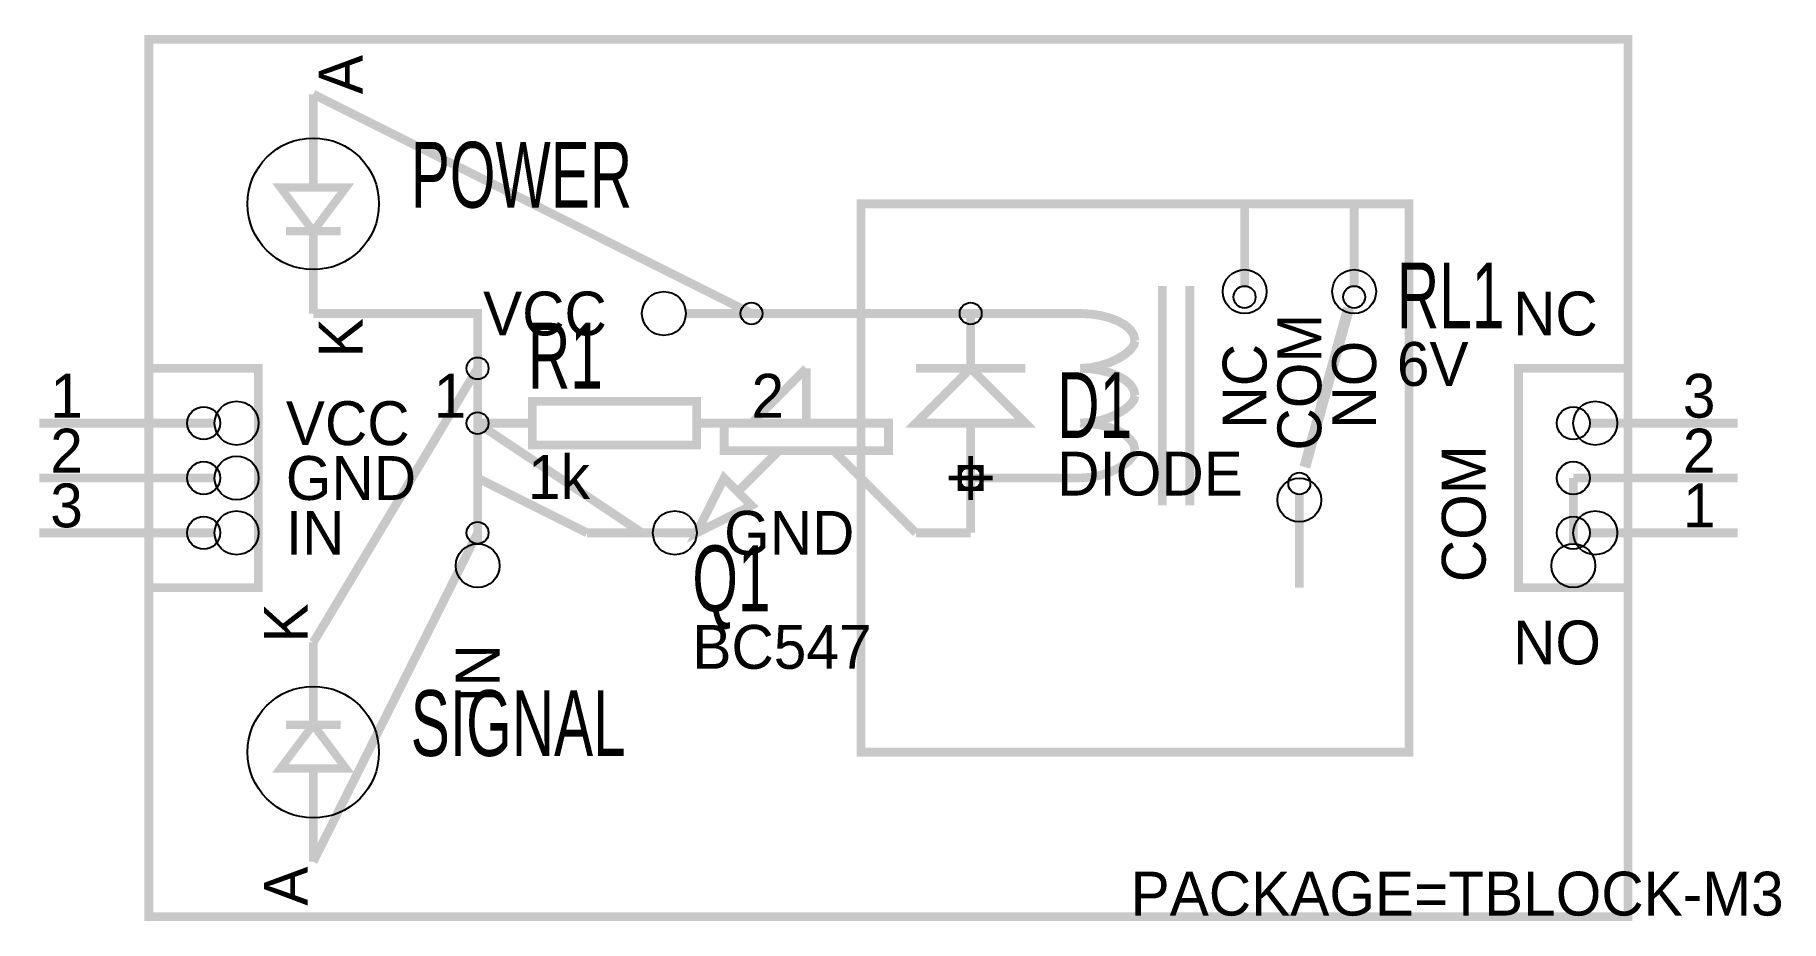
# Model space of a CAD drawing. Header units: inches. Extents: x -4.51 to -1.32, y -1.11 to 0.51.
import ezdxf

# ---------------------------------------------------------------- set-up
doc = ezdxf.new("R2010")
doc.units = ezdxf.units.IN
doc.header["$MEASUREMENT"] = 0
doc.layers.get('0').update_dxf_attribs({"linetype": 'CONTINUOUS'})
for name, color, linetype in [('1', 1, 'CONTINUOUS'), ('2', 2, 'CONTINUOUS'), ('3', 3, 'CONTINUOUS'), ('4', 4, 'CONTINUOUS')]:
    doc.layers.add(name, color=color, linetype=linetype)

msp = doc.modelspace()

# ---------------------------------------------------------------- linework, layer by layer
at = {"layer": '1', "const_width": 0.016}
for points in [[(-3.2, 0), (-4, 0.4), (-4, 0.4)], [(-3, -0.8), (-2, -0.8), (-2, 0.2), (-3, 0.2), (-3, -0.8)], [(-2.3, 0.2), (-2.3, 0.2)], [(-2.3, 0.08), (-2.3, 0.2)], [(-2.1, 0.2), (-2.1, 0.2)], [(-2.1, 0.08), (-2.1, 0.2)], [(-3.7, -0.1), (-3.7, 0), (-4, 0)], [(-3.32, 0), (-3.2, 0)], [(-2.8, 0), (-3.2, 0), (-3.2, 0)], [(-2.8, 0), (-2.8, 0)], [(-2.7, 0), (-2.8, 0)], [(-3.7, -0.1), (-4, -0.6)], [(-3.7, -0.2), (-3.7, -0.1), (-3.7, -0.1)], [(-3.7, -0.2), (-3.7, -0.1), (-3.7, -0.1), (-3.7, -0.1)], [(-3.1, -0.1), (-3.2, -0.2)], [(-4.3, -0.2), (-4.5, -0.2)], [(-4.18, -0.2), (-4.3, -0.2)], [(-3.7, -0.2), (-3.7, -0.4)], [(-3.5, -0.4), (-3.5, -0.4), (-3.7, -0.3), (-3.7, -0.2)], [(-3.4, -0.4), (-3.7, -0.2)], [(-1.62, -0.2), (-1.5, -0.2)], [(-1.5, -0.2), (-1.4, -0.2)], [(-4.3, -0.3), (-4.5, -0.3)], [(-4.18, -0.3), (-4.3, -0.3)], [(-3.7, -0.3), (-3.7, -0.4)], [(-3.7, -0.42), (-3.7, -0.3)], [(-2.7, -0.3), (-2.8, -0.3), (-2.8, -0.3)], [(-2.8, -0.4), (-2.8, -0.3)], [(-1.7, -0.3), (-1.4, -0.3)], [(-1.7, -0.42), (-1.7, -0.3)], [(-2.2, -0.38), (-2.2, -0.5)], [(-4.3, -0.4), (-4.5, -0.4)], [(-4.18, -0.4), (-4.3, -0.4)], [(-3.7, -0.4), (-4, -1), (-4, -1)], [(-3.38, -0.4), (-3.5, -0.4)], [(-1.62, -0.4), (-1.5, -0.4)], [(-1.5, -0.4), (-1.4, -0.4)], [(-2.2, -0.5), (-2.2, -0.5)]]:
    msp.add_lwpolyline(points, dxfattribs=at)
at = {"layer": '1'}
for centre, radius in [((-2.3, 0.04), 0.04), ((-2.1, 0.04), 0.04), ((-3.36, 0), 0.04), ((-3.2, 0), 0.02), ((-2.8, 0), 0.02), ((-3.7, -0.1), 0.02), ((-3.7, -0.1), 0.02), ((-4.14, -0.2), 0.04), ((-3.7, -0.2), 0.02), ((-1.66, -0.2), 0.04), ((-4.14, -0.3), 0.04), ((-2.8, -0.3), 0.02), ((-2.2, -0.34), 0.04), ((-4.14, -0.4), 0.04), ((-3.7, -0.4), 0.02), ((-3.34, -0.4), 0.04), ((-1.66, -0.4), 0.04), ((-3.7, -0.46), 0.04), ((-1.7, -0.46), 0.04)]:
    msp.add_circle(centre, radius, dxfattribs=at)
at = {"layer": '2'}
for points, const_width in [([(-4.3, -1.1), (-1.6, -1.1), (-1.6, 0.5), (-4.3, 0.5), (-4.3, -1.1)], 0.016), ([(-4, 0.4), (-4, 0.3)], 0.016), ([(-4, 0.3), (-4, 0.23)], 0.016), ([(-4, 0.15), (-4.06, 0.23), (-3.94, 0.23), (-4, 0.15)], 0.015), ([(-2.3, 0.2), (-2.3, 0.1)], 0.016), ([(-2.1, 0.2), (-2.1, 0.1)], 0.016), ([(-3.95, 0.15), (-4.05, 0.15)], 0.015), ([(-4, 0.15), (-4, 0.1)], 0.016), ([(-4, 0), (-4, 0.1)], 0.016), ([(-2.3, 0.05), (-2.3, 0.1)], 0.016), ([(-2.1, 0.05), (-2.1, 0.1)], 0.016), ([(-2.45, 0.05), (-2.45, -0.35)], 0.016), ([(-2.4, 0.05), (-2.4, -0.35)], 0.016), ([(-2.8, 0), (-2.8, -0.1)], 0.016), ([(-2.7, 0), (-2.6, 0)], 0.016), ([(-2.5, -0.05), (-2.502246, -0.039238), (-2.508594, -0.029531), (-2.518457, -0.020996), (-2.53125, -0.01375), (-2.546387, -0.00791), (-2.563281, -0.003594), (-2.581348, -0.000918), (-2.6, 0)], 0.016), ([(-2.5, -0.05), (-2.502246, -0.057891), (-2.508594, -0.06625), (-2.518457, -0.074609), (-2.53125, -0.0825), (-2.546387, -0.089453), (-2.563281, -0.095), (-2.581348, -0.098672), (-2.6, -0.1)], 0.016), ([(-4.3, -0.5), (-4.1, -0.5), (-4.1, -0.1), (-4.3, -0.1), (-4.3, -0.5)], 0.016), ([(-3.1, -0.1), (-3.1, -0.2)], 0.016), ([(-2.9, -0.2), (-2.7, -0.2), (-2.8, -0.1), (-2.9, -0.2)], 0.016), ([(-2.9, -0.1), (-2.7, -0.1)], 0.016), ([(-2.5, -0.15), (-2.502246, -0.139238), (-2.508594, -0.129531), (-2.518457, -0.120996), (-2.53125, -0.11375), (-2.546387, -0.10791), (-2.563281, -0.103594), (-2.581348, -0.100918), (-2.6, -0.1)], 0.016), ([(-1.8, -0.5), (-1.6, -0.5), (-1.6, -0.1), (-1.8, -0.1), (-1.8, -0.5)], 0.016), ([(-3.6, -0.24), (-3.3, -0.24), (-3.3, -0.16), (-3.6, -0.16), (-3.6, -0.24)], 0.016), ([(-2.5, -0.15), (-2.502246, -0.157891), (-2.508594, -0.16625), (-2.518457, -0.174609), (-2.53125, -0.1825), (-2.546387, -0.189453), (-2.563281, -0.195), (-2.581348, -0.198672), (-2.6, -0.2)], 0.016), ([(-4.5, -0.2), (-4.3, -0.2)], 0.016), ([(-4.23, -0.2), (-4.3, -0.2)], 0.016), ([(-3.7, -0.2), (-3.6, -0.2)], 0.016), ([(-3.2, -0.2), (-3.3, -0.2)], 0.016), ([(-3.25, -0.25), (-2.95, -0.25), (-2.95, -0.2), (-3.25, -0.2), (-3.25, -0.25)], 0.016), ([(-2.8, -0.3), (-2.8, -0.2)], 0.016), ([(-2.5, -0.25), (-2.502246, -0.239238), (-2.508594, -0.229531), (-2.518457, -0.220996), (-2.53125, -0.21375), (-2.546387, -0.20791), (-2.563281, -0.203594), (-2.581348, -0.200918), (-2.6, -0.2)], 0.016), ([(-1.67, -0.2), (-1.6, -0.2)], 0.016), ([(-1.4, -0.2), (-1.6, -0.2)], 0.016), ([(-3.15, -0.25), (-3.22, -0.32)], 0.016), ([(-3.05, -0.25), (-2.9, -0.4)], 0.016), ([(-2.5, -0.25), (-2.502246, -0.257891), (-2.508594, -0.26625), (-2.518457, -0.274609), (-2.53125, -0.2825), (-2.546387, -0.289453), (-2.563281, -0.295), (-2.581348, -0.298672), (-2.6, -0.3)], 0.016), ([(-3.3, -0.4), (-3.25, -0.3), (-3.2, -0.35), (-3.3, -0.4)], 0.016), ([(-4.5, -0.3), (-4.3, -0.3)], 0.016), ([(-4.23, -0.3), (-4.3, -0.3)], 0.016), ([(-2.7, -0.3), (-2.6, -0.3)], 0.016), ([(-1.67, -0.3), (-1.6, -0.3)], 0.016), ([(-1.4, -0.3), (-1.6, -0.3)], 0.016), ([(-2.2, -0.4), (-2.2, -0.33)], 0.016), ([(-4.5, -0.4), (-4.3, -0.4)], 0.016), ([(-4.23, -0.4), (-4.3, -0.4)], 0.016), ([(-3.4, -0.4), (-3.3, -0.4)], 0.016), ([(-2.8, -0.4), (-2.9, -0.4)], 0.016), ([(-2.2, -0.5), (-2.2, -0.4)], 0.016), ([(-1.67, -0.4), (-1.6, -0.4)], 0.016), ([(-1.4, -0.4), (-1.6, -0.4)], 0.016), ([(-4, -0.6), (-4, -0.7)], 0.016), ([(-4, -0.75), (-4, -0.7)], 0.016), ([(-4, -0.75), (-3.94, -0.83), (-4.06, -0.83), (-4, -0.75)], 0.015), ([(-4.05, -0.75), (-3.95, -0.75)], 0.015), ([(-4, -0.9), (-4, -0.83)], 0.016), ([(-4, -1), (-4, -0.9)], 0.016)]:
    msp.add_lwpolyline(points, dxfattribs=dict(at, const_width=const_width))
for centre, radius in [((-4, 0.2), 0.12), ((-2.3, 0.03), 0.02), ((-2.1, 0.03), 0.02), ((-4.2, -0.2), 0.03), ((-1.7, -0.2), 0.03), ((-4.2, -0.3), 0.03), ((-1.7, -0.3), 0.03), ((-2.2, -0.31), 0.02), ((-4.2, -0.4), 0.03), ((-1.7, -0.4), 0.03), ((-4, -0.8), 0.12)]:
    msp.add_circle(centre, radius, dxfattribs=at)
at = {"layer": '3', "const_width": 0.008}
for points in [[(-2.82, -0.32), (-2.78, -0.32), (-2.78, -0.28), (-2.82, -0.28), (-2.82, -0.32)], [(-2.8, -0.26), (-2.8, -0.34)], [(-2.84, -0.3), (-2.76, -0.3)]]:
    msp.add_lwpolyline(points, dxfattribs=at)
at = {"layer": '4', "const_width": 0.02}
msp.add_lwpolyline([(-2.19, -0.28), (-2.11, 0.01)], dxfattribs=at)

# ---------------------------------------------------------------- texts
for s, p in [('A', (-3.91, 0.4)), ('K', (-3.91, -0.08)), ('COM', (-2.16, -0.25)), ('NC', (-2.26, -0.21)), ('NO', (-2.06, -0.21)), ('COM', (-1.86, -0.49)), ('K', (-4.01, -0.6)), ('IN', (-3.66, -0.71)), ('A', (-4.01, -1.08))]:
    msp.add_text(s, height=0.08, rotation=90).set_placement(p)
at = {"width": 0.666667}
for s, p in [('POWER', (-3.822, 0.193)), ('RL1', (-2.022, -0.027)), ('R1', (-3.608, -0.137)), ('D1', (-2.642, -0.227)), ('Q1', (-3.308, -0.543)), ('SIGNAL', (-3.822, -0.807))]:
    msp.add_text(s, height=0.12, dxfattribs=at).set_placement(p)
for s, p in [('VCC', (-3.69, -0.04)), ('NC', (-1.81, -0.04)), ('6V', (-2.022, -0.132)), ('1', (-4.48, -0.19)), ('1', (-3.78, -0.19)), ('2', (-3.2, -0.19)), ('3', (-1.5, -0.19)), ('VCC', (-4.05, -0.24)), ('2', (-4.48, -0.29)), ('2', (-1.5, -0.29)), ('1k', (-3.608, -0.338)), ('DIODE', (-2.642, -0.332)), ('GND', (-4.05, -0.34)), ('3', (-4.48, -0.39)), ('1', (-1.5, -0.39)), ('IN', (-4.05, -0.44)), ('GND', (-3.25, -0.44)), ('BC547', (-3.308, -0.648)), ('NO', (-1.81, -0.64)), ('PACKAGE=TBLOCK-M3', (-2.508, -1.098))]:
    msp.add_text(s, height=0.08).set_placement(p)

doc.saveas('drawing.dxf')
